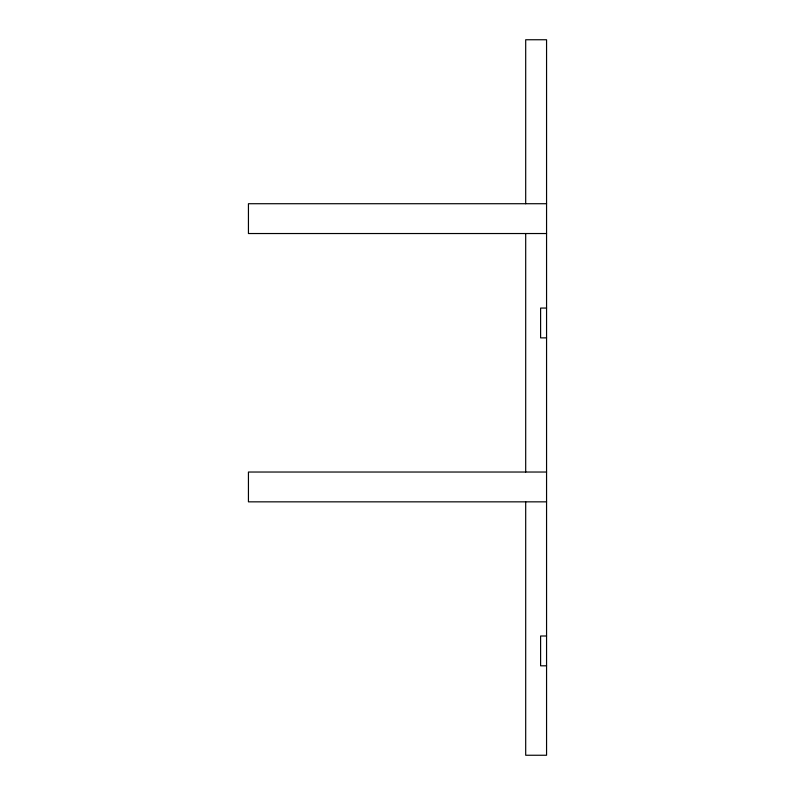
<?xml version="1.0" encoding="UTF-8"?>
<svg xmlns="http://www.w3.org/2000/svg" width="795" height="795" viewBox="0 0 795 795"><rect width="100%" height="100%" fill="white"/><g stroke="black" fill="none" stroke-linecap="round" stroke-linejoin="round"><path stroke-width="1.19" d="M546.562 203.719L248.438 203.719L248.438 233.531L546.562 233.531M546.562 308.062L540.6 308.062L540.6 337.875L546.562 337.875M546.562 472.031L248.438 472.031L248.438 501.844L546.562 501.844M546.562 636L540.6 636L540.6 665.812L546.562 665.812M525.694 203.719L525.694 39.75L546.562 39.75L546.562 755.25L525.694 755.25L525.694 501.844M525.694 233.531L525.694 472.031"/></g></svg>
